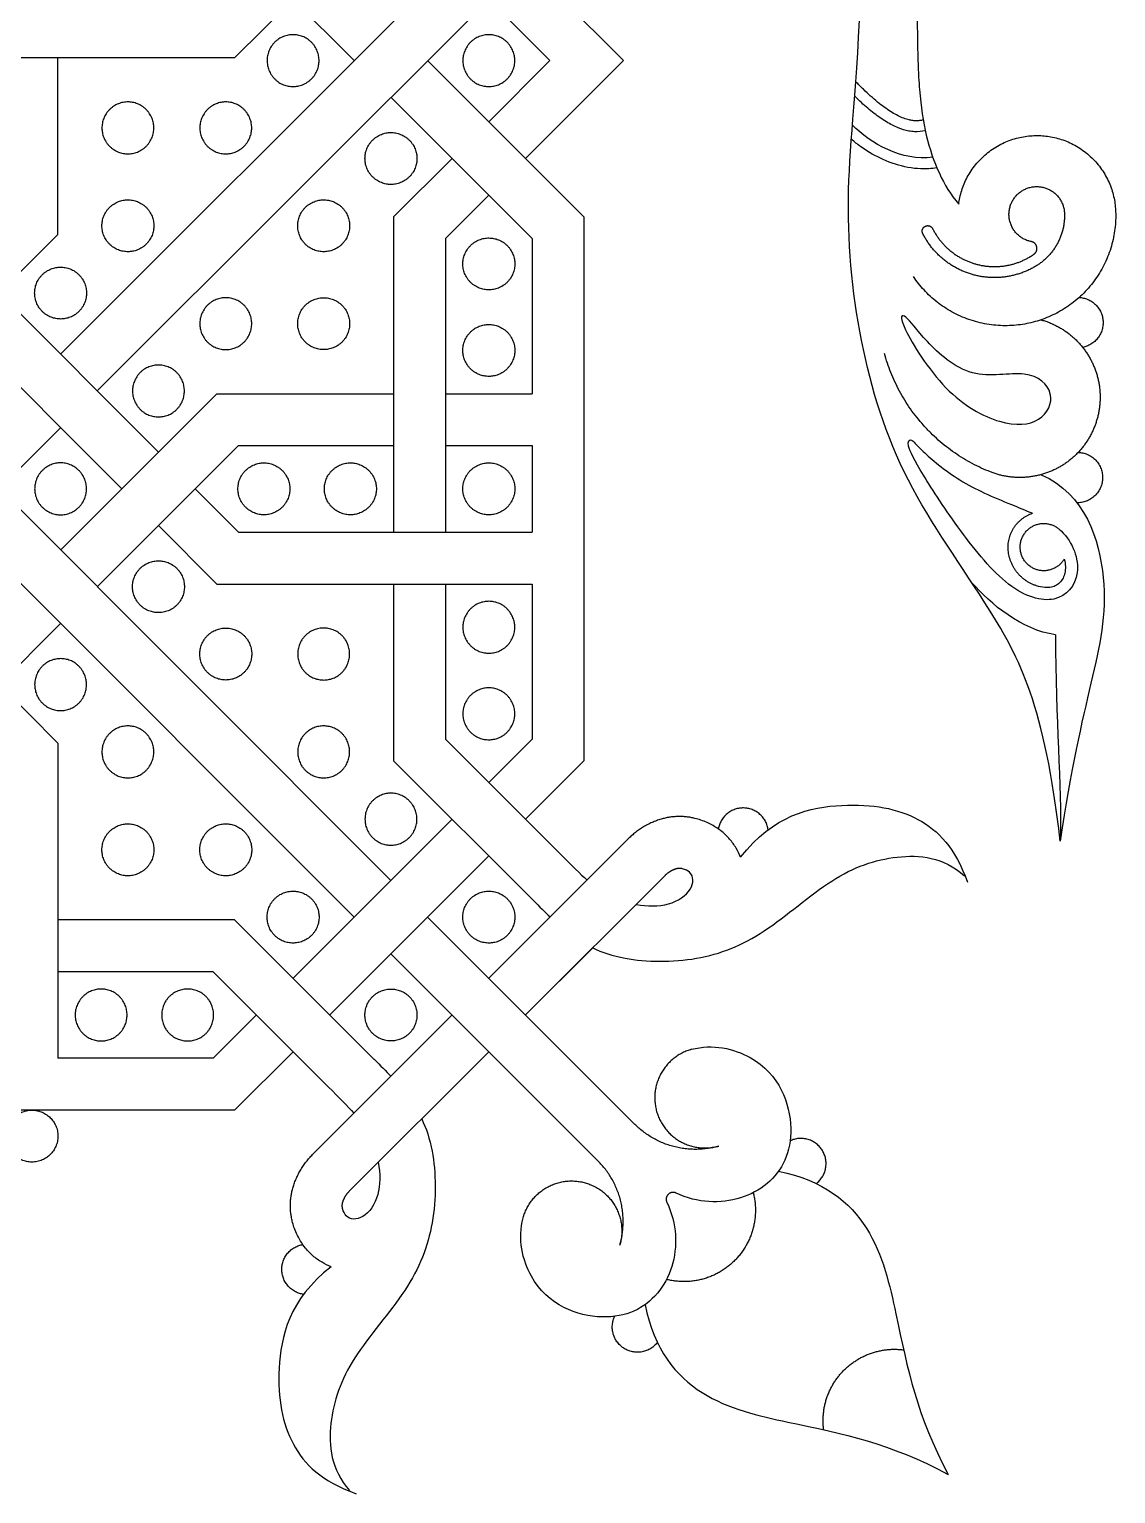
# Model space of a CAD drawing. Header units: millimetres. Extents: x -117 to 119, y -123 to 112.
# Drawn here: x -63.34 to -46.76, y 17.82 to 40.17 of the extents above; entities that cross this region are included whole.
import ezdxf

# ---------------------------------------------------------------- set-up
doc = ezdxf.new("R2010")
doc.units = ezdxf.units.MM
doc.header["$MEASUREMENT"] = 0
doc.layers.add('Layer 03', color=5, linetype='Continuous')

msp = doc.modelspace()

# ---------------------------------------------------------------- linework, layer by layer
at = {"layer": 'Layer 03'}
for p, q in [((-56.886, 41.187), (-62.862, 35.211)), ((-58.38, 39.693), (-59.874, 41.187)), ((-55.392, 39.693), (-56.886, 41.187)), ((-54.271, 39.693), (-55.765, 41.187)), ((-56.325, 40.627), (-62.302, 34.651)), ((-59.314, 40.627), (-60.206, 39.734)), ((-60.206, 39.734), (-65.016, 39.734)), ((-54.873, 37.307), (-57.259, 39.693)), ((-55.665, 36.978), (-57.82, 39.133)), ((-57.778, 37.307), (-57.778, 32.496)), ((-54.873, 37.307), (-54.873, 29.007)), ((-56.986, 36.978), (-56.986, 32.496)), ((-55.665, 36.978), (-55.665, 34.609)), ((-60.475, 34.609), (-62.862, 32.223)), ((-60.475, 34.609), (-57.778, 34.609)), ((-56.986, 34.609), (-55.665, 34.609)), ((-62.862, 34.09), (-65.29, 31.663)), ((-60.147, 33.817), (-62.302, 31.663)), ((-60.147, 33.817), (-57.778, 33.817)), ((-56.986, 33.817), (-55.665, 33.817)), ((-55.665, 33.817), (-55.665, 32.496)), ((-57.82, 27.181), (-63.796, 33.157)), ((-58.38, 26.62), (-64.356, 32.596)), ((-60.147, 32.496), (-55.665, 32.496)), ((-60.475, 31.704), (-55.665, 31.704)), ((-57.778, 31.704), (-57.778, 29.007)), ((-56.986, 31.704), (-56.986, 29.335)), ((-55.665, 31.704), (-55.665, 29.335)), ((-62.862, 31.102), (-65.016, 28.948)), ((-62.903, 29.276), (-63.796, 30.169)), ((-56.325, 28.675), (-55.665, 29.335)), ((-62.903, 29.276), (-62.903, 24.466)), ((-55.649, 26.877), (-57.778, 29.007)), ((-55.765, 28.114), (-54.873, 29.007)), ((-59.314, 25.687), (-56.886, 28.114)), ((-54.196, 27.816), (-54.794, 27.218)), ((-58.753, 25.126), (-56.325, 27.554)), ((-53.636, 27.256), (-55.765, 25.126)), ((-54.794, 27.218), (-55.392, 26.62)), ((-54.096, 23.457), (-57.259, 26.62)), ((-55.392, 26.62), (-56.325, 25.687)), ((-60.206, 26.579), (-62.903, 26.579)), ((-54.657, 22.897), (-57.82, 26.06)), ((-54.74, 26.151), (-55.765, 25.126)), ((-60.534, 25.787), (-62.903, 25.787)), ((-60.534, 24.466), (-59.874, 25.126)), ((-56.886, 25.126), (-57.82, 24.193)), ((-60.534, 24.466), (-62.903, 24.466)), ((-60.206, 23.674), (-59.314, 24.566)), ((-56.325, 24.566), (-58.455, 22.437)), ((-56.325, 24.566), (-57.35, 23.541)), ((-57.82, 24.193), (-58.417, 23.595)), ((-60.206, 23.674), (-68.506, 23.674)), ((-59.015, 22.997), (-58.417, 23.595))]:
    msp.add_line(p, q, dxfattribs=at)
for points in [[(-62.903, 37.037), (-62.903, 39.734)], [(-56.325, 38.759), (-55.392, 39.693)], [(-55.765, 38.199), (-54.271, 39.693)], [(-57.778, 37.307), (-56.886, 38.199)], [(-56.986, 36.978), (-56.325, 37.639)], [(-62.903, 37.037), (-65.29, 34.651)], [(-61.368, 33.717), (-63.796, 36.145)], [(-64.356, 35.584), (-61.928, 33.157)], [(-60.147, 32.496), (-60.808, 33.157)], [(-61.368, 32.596), (-60.475, 31.704)], [(-55.228, 27.577), (-56.986, 29.335)], [(-58.076, 24.449), (-60.206, 26.579)], [(-58.776, 24.028), (-60.534, 25.787)]]:
    msp.add_lwpolyline(points, dxfattribs=at)
for points, knots in [([(-47.603, 27.78), (-47.837, 29.85), (-48.64, 31.348), (-50.044, 33.25), (-50.712, 35.391), (-50.926, 37.732), (-50.614, 39.84), (-50.591, 43.914), (-50.589, 46.162)], [0, 0, 0, 0, 6.801744, 13.603488, 20.405231, 27.206975, 34.008719, 39.249605, 39.249605, 39.249605, 39.249605]), ([(-49.796, 46.163), (-49.796, 40.304), (-49.787, 39.074), (-49.579, 38.17), (-49.276, 37.641), (-49.153, 37.504)], [0.732575, 0.732575, 0.732575, 0.732575, 7.387414, 14.774827, 18.129846, 18.129846, 18.129846, 18.129846]), ([(-49.663, 38.622), (-49.716, 38.609), (-49.801, 38.602), (-49.941, 38.619), (-50.055, 38.655), (-50.167, 38.707), (-50.292, 38.777), (-50.453, 38.89), (-50.611, 39.025), (-50.707, 39.116), (-50.74, 39.149)], [0.024774, 0.024774, 0.024774, 0.024774, 0.335944, 0.506237, 0.82402, 1.010939, 1.207696, 1.637153, 2.122448, 2.387909, 2.387909, 2.387909, 2.387909]), ([(-49.485, 38.057), (-49.566, 38.043), (-49.715, 38.034), (-49.994, 38.067), (-50.305, 38.168), (-50.58, 38.326), (-50.734, 38.444), (-50.784, 38.488), (-50.79, 38.493)], [-0.076837, -0.076837, -0.076837, -0.076837, 0.387229, 0.768186, 1.514783, 2.229426, 2.565587, 2.61051, 2.61051, 2.61051, 2.61051]), ([(-47.614, 32.537), (-47.606, 32.53), (-47.406, 32.345), (-47.235, 31.834), (-47.642, 31.358), (-48.389, 31.587), (-49.147, 32.515), (-49.758, 33.455), (-49.969, 33.867), (-49.872, 33.939), (-49.813, 33.839), (-49.695, 33.726), (-49.577, 33.614), (-49.164, 33.263), (-48.526, 32.986), (-48.132, 32.831), (-48.027, 32.784)], [4.609209, 4.609209, 4.609209, 4.609209, 4.674413, 6.23255, 7.790688, 9.348825, 10.906963, 12.4651, 14.023238, 15.581375, 17.139513, 17.139513, 17.139513, 18.697651, 20.255788, 20.856024, 20.856024, 20.856024, 20.856024]), ([(-47.542, 32.085), (-47.532, 32.044), (-47.524, 31.991), (-47.525, 31.928), (-47.531, 31.875), (-47.541, 31.839), (-47.551, 31.815)], [4.2512982, 4.2512982, 4.2512982, 4.2512982, 4.461257, 4.5562976, 4.6182122, 4.7727654, 4.7727654, 4.7727654, 4.7727654]), ([(-47.551, 31.815), (-47.563, 31.787), (-47.593, 31.737), (-47.658, 31.681), (-47.742, 31.65), (-47.849, 31.647), (-47.925, 31.664), (-47.967, 31.678)], [4.7727654, 4.7727654, 4.7727654, 4.7727654, 4.9449033, 5.0975493, 5.2556208, 5.4474489, 5.6963627, 5.6963627, 5.6963627, 5.6963627]), ([(-52.483, 27.533), (-52.501, 27.581), (-52.549, 27.679), (-52.644, 27.812), (-52.756, 27.92), (-52.872, 28.003), (-52.982, 28.061), (-53.085, 28.101), (-53.149, 28.119), (-53.179, 28.127)], [5.293298, 5.293298, 5.293298, 5.293298, 5.587685, 5.91155, 6.215188, 6.46774, 6.721772, 6.918486, 7.096337, 7.096337, 7.096337, 7.096337]), ([(-54.74, 26.151), (-54.597, 26.083), (-54.156, 25.933), (-53.119, 25.925), (-52.132, 26.316), (-51.077, 27.275), (-50.109, 27.61), (-49.39, 27.539), (-49.066, 27.251)], [2.881398, 2.881398, 2.881398, 2.881398, 4.068585, 6.102877, 8.13717, 10.171462, 12.205755, 14.240047, 14.240047, 14.240047, 14.240047]), ([(-54.077, 26.814), (-53.904, 26.783), (-53.55, 26.779), (-53.188, 27.04), (-53.199, 27.289), (-53.326, 27.347), (-53.37, 27.358)], [2.074147, 2.074147, 2.074147, 2.074147, 3.048533, 4.064711, 5.080889, 5.519074, 5.519074, 5.519074, 5.519074]), ([(-53.23, 24.602), (-52.912, 24.689), (-51.973, 24.472), (-51.567, 23.314), (-51.987, 22.463), (-52.793, 22.204), (-53.3, 22.329), (-53.467, 22.409)], [-12.383414, -12.383414, -12.383414, -12.383414, -10.9069, -8.180175, -5.45345, -2.726725, -1.380122, -1.380122, -1.380122, -1.380122]), ([(-57.35, 23.541), (-57.282, 23.398), (-57.132, 22.957), (-57.124, 21.92), (-57.515, 20.933), (-58.474, 19.878), (-58.81, 18.91), (-58.738, 18.191), (-58.45, 17.867)], [2.881398, 2.881398, 2.881398, 2.881398, 4.068585, 6.102877, 8.13717, 10.171462, 12.205755, 14.240047, 14.240047, 14.240047, 14.240047]), ([(-58.014, 22.878), (-57.982, 22.705), (-57.978, 22.351), (-58.239, 21.989), (-58.488, 22), (-58.546, 22.126), (-58.557, 22.17)], [2.074147, 2.074147, 2.074147, 2.074147, 3.048533, 4.064711, 5.080889, 5.519074, 5.519074, 5.519074, 5.519074]), ([(-53.608, 22.268), (-53.529, 22.101), (-53.404, 21.594), (-53.663, 20.787), (-54.513, 20.368), (-55.671, 20.774), (-55.889, 21.713), (-55.801, 22.031)], [1.380122, 1.380122, 1.380122, 1.380122, 2.726725, 5.45345, 8.180175, 10.9069, 12.383414, 12.383414, 12.383414, 12.383414]), ([(-58.732, 21.284), (-58.78, 21.302), (-58.879, 21.35), (-59.011, 21.445), (-59.119, 21.557), (-59.202, 21.673), (-59.26, 21.783), (-59.3, 21.886), (-59.318, 21.95), (-59.326, 21.98)], [5.293298, 5.293298, 5.293298, 5.293298, 5.587685, 5.91155, 6.215188, 6.46774, 6.721772, 6.918486, 7.096337, 7.096337, 7.096337, 7.096337]), ([(-58.732, 21.284), (-59.381, 20.779), (-59.621, 19.641), (-59.405, 18.514), (-58.878, 18.011), (-58.351, 17.819)], [0.00002, 0.00002, 0.00002, 0.00002, 2.84332, 5.68664, 8.52996, 8.52996, 8.52996, 8.52996])]:
    msp.add_open_spline(points, degree=3, knots=knots, dxfattribs=at)
for points, weights, knots in [([(-59.314, 39.297), (-59.71, 39.297), (-59.71, 39.693), (-59.71, 40.089), (-59.314, 40.089), (-58.917, 40.089), (-58.917, 39.693), (-58.917, 39.297), (-59.314, 39.297)], [1, 0.707106781187, 1, 0.707106781187, 1, 0.707106781187, 1, 0.707106781187, 1], [0, 0, 0, 1.178097, 1.178097, 2.356194, 2.356194, 3.534292, 3.534292, 4.712389, 4.712389, 4.712389]), ([(-55.929, 39.693), (-55.929, 39.297), (-56.325, 39.297), (-56.722, 39.297), (-56.722, 39.693), (-56.722, 40.089), (-56.325, 40.089), (-55.929, 40.089), (-55.929, 39.693)], [1, 0.707106781187, 1, 0.707106781187, 1, 0.707106781187, 1, 0.707106781187, 1], [0, 0, 0, 1.178097, 1.178097, 2.356194, 2.356194, 3.534292, 3.534292, 4.712389, 4.712389, 4.712389]), ([(-61.439, 38.666), (-61.439, 38.27), (-61.835, 38.27), (-62.231, 38.27), (-62.231, 38.666), (-62.231, 39.062), (-61.835, 39.062), (-61.439, 39.062), (-61.439, 38.666)], [1, 0.707106781187, 1, 0.707106781187, 1, 0.707106781187, 1, 0.707106781187, 1], [0, 0, 0, 1.178097, 1.178097, 2.356194, 2.356194, 3.534292, 3.534292, 4.712389, 4.712389, 4.712389]), ([(-60.341, 38.27), (-60.737, 38.27), (-60.737, 38.666), (-60.737, 39.062), (-60.341, 39.062), (-59.945, 39.062), (-59.945, 38.666), (-59.945, 38.27), (-60.341, 38.27)], [1, 0.707106781187, 1, 0.707106781187, 1, 0.707106781187, 1, 0.707106781187, 1], [0, 0, 0, 1.178097, 1.178097, 2.356194, 2.356194, 3.534292, 3.534292, 4.712389, 4.712389, 4.712389]), ([(-58.216, 38.199), (-58.216, 37.803), (-57.82, 37.803), (-57.423, 37.803), (-57.423, 38.199), (-57.423, 38.595), (-57.82, 38.595), (-58.216, 38.595), (-58.216, 38.199)], [1, 0.707106781187, 1, 0.707106781187, 1, 0.707106781187, 1, 0.707106781187, 1], [0, 0, 0, 1.178097, 1.178097, 2.356194, 2.356194, 3.534292, 3.534292, 4.712389, 4.712389, 4.712389]), ([(-49.153, 37.504), (-49.008, 38.603), (-47.901, 38.548), (-46.793, 38.494), (-46.757, 37.386)], [1, 0.735419644187, 1, 0.735419644187, 1], [13.435103, 13.435103, 13.435103, 16.827139, 16.827139, 20.219175, 20.219175, 20.219175]), ([(-61.439, 37.172), (-61.439, 37.568), (-61.835, 37.568), (-62.231, 37.568), (-62.231, 37.172), (-62.231, 36.776), (-61.835, 36.776), (-61.439, 36.776), (-61.439, 37.172)], [1, 0.707106781187, 1, 0.707106781187, 1, 0.707106781187, 1, 0.707106781187, 1], [0, 0, 0, 1.178097, 1.178097, 2.356194, 2.356194, 3.534292, 3.534292, 4.712389, 4.712389, 4.712389]), ([(-59.243, 37.172), (-59.243, 36.776), (-58.847, 36.776), (-58.45, 36.776), (-58.45, 37.172), (-58.45, 37.568), (-58.847, 37.568), (-59.243, 37.568), (-59.243, 37.172)], [1, 0.707106781187, 1, 0.707106781187, 1, 0.707106781187, 1, 0.707106781187, 1], [0, 0, 0, 1.178097, 1.178097, 2.356194, 2.356194, 3.534292, 3.534292, 4.712389, 4.712389, 4.712389]), ([(-48.043, 36.93), (-48.306, 36.981), (-48.372, 37.24), (-48.439, 37.499), (-48.234, 37.671), (-48.029, 37.843), (-47.786, 37.732), (-47.543, 37.621), (-47.538, 37.354)], [1, 0.84592198846, 1, 0.84592198846, 1, 0.84592198846, 1, 0.84592198846, 1], [-3.67107, -3.67107, -3.67107, -2.767766, -2.767766, -1.864462, -1.864462, -0.961158, -0.961158, -0.057854, -0.057854, -0.057854]), ([(-46.757, 37.386), (-46.716, 36.115), (-47.926, 35.727), (-49.136, 35.339), (-49.842, 36.396)], [1, 0.798216244178, 1, 0.798216244178, 1], [0, 0, 0, 4.122969, 4.122969, 8.245937, 8.245937, 8.245937]), ([(-49.701, 37.052), (-49.739, 37.127), (-49.664, 37.165), (-49.589, 37.203), (-49.551, 37.128)], [1, 0.707106781187, 1, 0.707106781187, 1], [0, 0, 0, 0.2495236, 0.2495236, 0.4990472, 0.4990472, 0.4990472]), ([(-49.551, 37.128), (-49.343, 36.717), (-48.899, 36.59), (-48.456, 36.463), (-48.061, 36.701)], [1, 0.916703715754, 1, 0.916703715754, 1], [-7.76782, -7.76782, -7.76782, -6.088636, -6.088636, -4.409452, -4.409452, -4.409452]), ([(-56.325, 36.194), (-55.929, 36.194), (-55.929, 36.59), (-55.929, 36.986), (-56.325, 36.986), (-56.722, 36.986), (-56.722, 36.59), (-56.722, 36.194), (-56.325, 36.194)], [1, 0.707106781187, 1, 0.707106781187, 1, 0.707106781187, 1, 0.707106781187, 1], [0, 0, 0, 1.178097, 1.178097, 2.356194, 2.356194, 3.534292, 3.534292, 4.712389, 4.712389, 4.712389]), ([(-47.974, 36.557), (-48.431, 36.281), (-48.945, 36.428), (-49.459, 36.576), (-49.701, 37.052)], [1, 0.916703715996, 1, 0.916703715996, 1], [5.761706, 5.761706, 5.761706, 7.670103, 7.670103, 9.5785, 9.5785, 9.5785]), ([(-48, 36.742), (-47.945, 36.783), (-47.961, 36.85), (-47.976, 36.917), (-48.043, 36.93)], [1, 0.838347058214, 1, 0.838347058214, 1], [-4.132312, -4.132312, -4.132312, -3.901691, -3.901691, -3.6710701, -3.6710701, -3.6710701]), ([(-62.466, 36.145), (-62.466, 36.541), (-62.862, 36.541), (-63.258, 36.541), (-63.258, 36.145), (-63.258, 35.749), (-62.862, 35.749), (-62.466, 35.749), (-62.466, 36.145)], [1, 0.707106781187, 1, 0.707106781187, 1, 0.707106781187, 1, 0.707106781187, 1], [0, 0, 0, 1.178097, 1.178097, 2.356194, 2.356194, 3.534292, 3.534292, 4.712389, 4.712389, 4.712389]), ([(-60.341, 36.074), (-59.945, 36.074), (-59.945, 35.678), (-59.945, 35.282), (-60.341, 35.282), (-60.737, 35.282), (-60.737, 35.678), (-60.737, 36.074), (-60.341, 36.074)], [1, 0.707106781187, 1, 0.707106781187, 1, 0.707106781187, 1, 0.707106781187, 1], [0, 0, 0, 1.178097, 1.178097, 2.356194, 2.356194, 3.534292, 3.534292, 4.712389, 4.712389, 4.712389]), ([(-58.847, 36.074), (-59.243, 36.074), (-59.243, 35.678), (-59.243, 35.282), (-58.847, 35.282), (-58.45, 35.282), (-58.45, 35.678), (-58.45, 36.074), (-58.847, 36.074)], [1, 0.707106781187, 1, 0.707106781187, 1, 0.707106781187, 1, 0.707106781187, 1], [0, 0, 0, 1.178097, 1.178097, 2.356194, 2.356194, 3.534292, 3.534292, 4.712389, 4.712389, 4.712389]), ([(-47.315, 36.078), (-46.974, 36.062), (-46.95, 35.721), (-46.925, 35.381), (-47.26, 35.316)], [1, 0.748316492691, 1, 0.748316492691, 1], [3.563381, 3.563381, 3.563381, 4.619666, 4.619666, 5.67595, 5.67595, 5.67595]), ([(-56.325, 34.873), (-55.929, 34.873), (-55.929, 35.27), (-55.929, 35.666), (-56.325, 35.666), (-56.722, 35.666), (-56.722, 35.27), (-56.722, 34.873), (-56.325, 34.873)], [1, 0.707106781187, 1, 0.707106781187, 1, 0.707106781187, 1, 0.707106781187, 1], [0, 0, 0, 1.178097, 1.178097, 2.356194, 2.356194, 3.534292, 3.534292, 4.712389, 4.712389, 4.712389]), ([(-47.897, 35.737), (-47.389, 35.598), (-47.14, 35.133), (-46.891, 34.669), (-47.057, 34.169), (-47.223, 33.668), (-47.7, 33.445), (-48.178, 33.222), (-48.668, 33.415)], [1, 0.918601760997, 1, 0.918601760997, 1, 0.918601760997, 1, 0.918601760997, 1], [13.647256, 13.647256, 13.647256, 15.531741, 15.531741, 17.416226, 17.416226, 19.300711, 19.300711, 21.185196, 21.185196, 21.185196]), ([(-61.368, 35.047), (-60.972, 35.047), (-60.972, 34.651), (-60.972, 34.255), (-61.368, 34.255), (-61.764, 34.255), (-61.764, 34.651), (-61.764, 35.047), (-61.368, 35.047)], [1, 0.707106781187, 1, 0.707106781187, 1, 0.707106781187, 1, 0.707106781187, 1], [0, 0, 0, 1.178097, 1.178097, 2.356194, 2.356194, 3.534292, 3.534292, 4.712389, 4.712389, 4.712389]), ([(-63.258, 33.157), (-63.258, 33.553), (-62.862, 33.553), (-62.466, 33.553), (-62.466, 33.157), (-62.466, 32.761), (-62.862, 32.761), (-63.258, 32.761), (-63.258, 33.157)], [1, 0.707106781187, 1, 0.707106781187, 1, 0.707106781187, 1, 0.707106781187, 1], [0, 0, 0, 1.178097, 1.178097, 2.356194, 2.356194, 3.534292, 3.534292, 4.712389, 4.712389, 4.712389]), ([(-59.363, 33.157), (-59.363, 33.553), (-59.759, 33.553), (-60.155, 33.553), (-60.155, 33.157), (-60.155, 32.761), (-59.759, 32.761), (-59.363, 32.761), (-59.363, 33.157)], [1, 0.707106781187, 1, 0.707106781187, 1, 0.707106781187, 1, 0.707106781187, 1], [0, 0, 0, 1.178097, 1.178097, 2.356194, 2.356194, 3.534292, 3.534292, 4.712389, 4.712389, 4.712389]), ([(-58.042, 33.157), (-58.042, 33.553), (-58.438, 33.553), (-58.835, 33.553), (-58.835, 33.157), (-58.835, 32.761), (-58.438, 32.761), (-58.042, 32.761), (-58.042, 33.157)], [1, 0.707106781187, 1, 0.707106781187, 1, 0.707106781187, 1, 0.707106781187, 1], [0, 0, 0, 1.178097, 1.178097, 2.356194, 2.356194, 3.534292, 3.534292, 4.712389, 4.712389, 4.712389]), ([(-55.929, 33.157), (-55.929, 33.553), (-56.325, 33.553), (-56.722, 33.553), (-56.722, 33.157), (-56.722, 32.761), (-56.325, 32.761), (-55.929, 32.761), (-55.929, 33.157)], [1, 0.707106781187, 1, 0.707106781187, 1, 0.707106781187, 1, 0.707106781187, 1], [0, 0, 0, 1.178097, 1.178097, 2.356194, 2.356194, 3.534292, 3.534292, 4.712389, 4.712389, 4.712389]), ([(-47.329, 33.713), (-46.947, 33.702), (-46.956, 33.32), (-46.965, 32.938), (-47.347, 32.944)], [1, 0.709475819814, 1, 0.709475819814, 1], [3.550194, 3.550194, 3.550194, 4.689153, 4.689153, 5.828111, 5.828111, 5.828111]), ([(-47.542, 32.085), (-47.671, 31.866), (-47.92, 31.913), (-48.17, 31.96), (-48.21, 32.211), (-48.249, 32.462), (-48.027, 32.584), (-47.804, 32.706), (-47.614, 32.537)], [1, 0.817584781509, 1, 0.817584781509, 1, 0.817584781509, 1, 0.817584781509, 1], [0.938169, 0.938169, 0.938169, 1.775819, 1.775819, 2.61347, 2.61347, 3.45112, 3.45112, 4.28877, 4.28877, 4.28877]), ([(-61.368, 31.267), (-60.972, 31.267), (-60.972, 31.663), (-60.972, 32.059), (-61.368, 32.059), (-61.764, 32.059), (-61.764, 31.663), (-61.764, 31.267), (-61.368, 31.267)], [1, 0.707106781187, 1, 0.707106781187, 1, 0.707106781187, 1, 0.707106781187, 1], [0, 0, 0, 1.178097, 1.178097, 2.356194, 2.356194, 3.534292, 3.534292, 4.712389, 4.712389, 4.712389]), ([(-56.325, 31.44), (-55.929, 31.44), (-55.929, 31.044), (-55.929, 30.648), (-56.325, 30.648), (-56.722, 30.648), (-56.722, 31.044), (-56.722, 31.44), (-56.325, 31.44)], [1, 0.707106781187, 1, 0.707106781187, 1, 0.707106781187, 1, 0.707106781187, 1], [0, 0, 0, 1.178097, 1.178097, 2.356194, 2.356194, 3.534292, 3.534292, 4.712389, 4.712389, 4.712389]), ([(-60.341, 30.239), (-59.945, 30.239), (-59.945, 30.636), (-59.945, 31.032), (-60.341, 31.032), (-60.737, 31.032), (-60.737, 30.636), (-60.737, 30.239), (-60.341, 30.239)], [1, 0.707106781187, 1, 0.707106781187, 1, 0.707106781187, 1, 0.707106781187, 1], [0, 0, 0, 1.178097, 1.178097, 2.356194, 2.356194, 3.534292, 3.534292, 4.712389, 4.712389, 4.712389]), ([(-58.847, 30.239), (-59.243, 30.239), (-59.243, 30.636), (-59.243, 31.032), (-58.847, 31.032), (-58.45, 31.032), (-58.45, 30.636), (-58.45, 30.239), (-58.847, 30.239)], [1, 0.707106781187, 1, 0.707106781187, 1, 0.707106781187, 1, 0.707106781187, 1], [0, 0, 0, 1.178097, 1.178097, 2.356194, 2.356194, 3.534292, 3.534292, 4.712389, 4.712389, 4.712389]), ([(-62.466, 30.169), (-62.466, 29.772), (-62.862, 29.772), (-63.258, 29.772), (-63.258, 30.169), (-63.258, 30.565), (-62.862, 30.565), (-62.466, 30.565), (-62.466, 30.169)], [1, 0.707106781187, 1, 0.707106781187, 1, 0.707106781187, 1, 0.707106781187, 1], [0, 0, 0, 1.178097, 1.178097, 2.356194, 2.356194, 3.534292, 3.534292, 4.712389, 4.712389, 4.712389]), ([(-56.325, 30.119), (-55.929, 30.119), (-55.929, 29.723), (-55.929, 29.327), (-56.325, 29.327), (-56.722, 29.327), (-56.722, 29.723), (-56.722, 30.119), (-56.325, 30.119)], [1, 0.707106781187, 1, 0.707106781187, 1, 0.707106781187, 1, 0.707106781187, 1], [0, 0, 0, 1.178097, 1.178097, 2.356194, 2.356194, 3.534292, 3.534292, 4.712389, 4.712389, 4.712389]), ([(-61.439, 29.142), (-61.439, 28.745), (-61.835, 28.745), (-62.231, 28.745), (-62.231, 29.142), (-62.231, 29.538), (-61.835, 29.538), (-61.439, 29.538), (-61.439, 29.142)], [1, 0.707106781187, 1, 0.707106781187, 1, 0.707106781187, 1, 0.707106781187, 1], [0, 0, 0, 1.178097, 1.178097, 2.356194, 2.356194, 3.534292, 3.534292, 4.712389, 4.712389, 4.712389]), ([(-59.243, 29.142), (-59.243, 29.538), (-58.847, 29.538), (-58.45, 29.538), (-58.45, 29.142), (-58.45, 28.745), (-58.847, 28.745), (-59.243, 28.745), (-59.243, 29.142)], [1, 0.707106781187, 1, 0.707106781187, 1, 0.707106781187, 1, 0.707106781187, 1], [0, 0, 0, 1.178097, 1.178097, 2.356194, 2.356194, 3.534292, 3.534292, 4.712389, 4.712389, 4.712389]), ([(-58.216, 28.114), (-58.216, 28.511), (-57.82, 28.511), (-57.423, 28.511), (-57.423, 28.114), (-57.423, 27.718), (-57.82, 27.718), (-58.216, 27.718), (-58.216, 28.114)], [1, 0.707106781187, 1, 0.707106781187, 1, 0.707106781187, 1, 0.707106781187, 1], [0, 0, 0, 1.178097, 1.178097, 2.356194, 2.356194, 3.534292, 3.534292, 4.712389, 4.712389, 4.712389]), ([(-52.062, 27.953), (-52.105, 28.28), (-52.436, 28.286), (-52.767, 28.292), (-52.822, 27.966)], [1, 0.758341715334, 1, 0.758341715334, 1], [0.761501, 0.761501, 0.761501, 1.795583, 1.795583, 2.829665, 2.829665, 2.829665]), ([(-61.439, 27.647), (-61.439, 28.044), (-61.835, 28.044), (-62.231, 28.044), (-62.231, 27.647), (-62.231, 27.251), (-61.835, 27.251), (-61.439, 27.251), (-61.439, 27.647)], [1, 0.707106781187, 1, 0.707106781187, 1, 0.707106781187, 1, 0.707106781187, 1], [0, 0, 0, 1.178097, 1.178097, 2.356194, 2.356194, 3.534292, 3.534292, 4.712389, 4.712389, 4.712389]), ([(-60.341, 28.044), (-60.737, 28.044), (-60.737, 27.647), (-60.737, 27.251), (-60.341, 27.251), (-59.945, 27.251), (-59.945, 27.647), (-59.945, 28.044), (-60.341, 28.044)], [1, 0.707106781187, 1, 0.707106781187, 1, 0.707106781187, 1, 0.707106781187, 1], [0, 0, 0, 1.178097, 1.178097, 2.356194, 2.356194, 3.534292, 3.534292, 4.712389, 4.712389, 4.712389]), ([(-59.314, 27.017), (-59.71, 27.017), (-59.71, 26.62), (-59.71, 26.224), (-59.314, 26.224), (-58.917, 26.224), (-58.917, 26.62), (-58.917, 27.017), (-59.314, 27.017)], [1, 0.707106781187, 1, 0.707106781187, 1, 0.707106781187, 1, 0.707106781187, 1], [0, 0, 0, 1.178097, 1.178097, 2.356194, 2.356194, 3.534292, 3.534292, 4.712389, 4.712389, 4.712389]), ([(-55.929, 26.62), (-55.929, 27.017), (-56.325, 27.017), (-56.722, 27.017), (-56.722, 26.62), (-56.722, 26.224), (-56.325, 26.224), (-55.929, 26.224), (-55.929, 26.62)], [1, 0.707106781187, 1, 0.707106781187, 1, 0.707106781187, 1, 0.707106781187, 1], [0, 0, 0, 1.178097, 1.178097, 2.356194, 2.356194, 3.534292, 3.534292, 4.712389, 4.712389, 4.712389]), ([(-62.639, 25.126), (-62.639, 25.522), (-62.243, 25.522), (-61.847, 25.522), (-61.847, 25.126), (-61.847, 24.73), (-62.243, 24.73), (-62.639, 24.73), (-62.639, 25.126)], [1, 0.707106781187, 1, 0.707106781187, 1, 0.707106781187, 1, 0.707106781187, 1], [0, 0, 0, 1.178097, 1.178097, 2.356194, 2.356194, 3.534292, 3.534292, 4.712389, 4.712389, 4.712389]), ([(-61.319, 25.126), (-61.319, 25.522), (-60.922, 25.522), (-60.526, 25.522), (-60.526, 25.126), (-60.526, 24.73), (-60.922, 24.73), (-61.319, 24.73), (-61.319, 25.126)], [1, 0.707106781187, 1, 0.707106781187, 1, 0.707106781187, 1, 0.707106781187, 1], [0, 0, 0, 1.178097, 1.178097, 2.356194, 2.356194, 3.534292, 3.534292, 4.712389, 4.712389, 4.712389]), ([(-57.423, 25.126), (-57.423, 25.522), (-57.82, 25.522), (-58.216, 25.522), (-58.216, 25.126), (-58.216, 24.73), (-57.82, 24.73), (-57.423, 24.73), (-57.423, 25.126)], [1, 0.707106781187, 1, 0.707106781187, 1, 0.707106781187, 1, 0.707106781187, 1], [0, 0, 0, 1.178097, 1.178097, 2.356194, 2.356194, 3.534292, 3.534292, 4.712389, 4.712389, 4.712389]), ([(-53.23, 24.602), (-53.537, 24.517), (-53.694, 24.239), (-53.85, 23.962), (-53.764, 23.655), (-53.677, 23.348), (-53.399, 23.193), (-53.12, 23.038), (-52.814, 23.126)], [1, 0.923390814297, 1, 0.923390814297, 1, 0.923390814297, 1, 0.923390814297, 1], [0, 0, 0, 1.143307, 1.143307, 2.286615, 2.286615, 3.429922, 3.429922, 4.573229, 4.573229, 4.573229]), ([(-63.019, 23.558), (-63.299, 23.838), (-63.58, 23.558), (-63.86, 23.278), (-63.58, 22.997), (-63.299, 22.717), (-63.019, 22.997), (-62.739, 23.278), (-63.019, 23.558)], [1, 0.707106781187, 1, 0.707106781187, 1, 0.707106781187, 1, 0.707106781187, 1], [0, 0, 0, 1.178097, 1.178097, 2.356194, 2.356194, 3.534292, 3.534292, 4.712389, 4.712389, 4.712389]), ([(-51.327, 22.553), (-51.054, 22.764), (-51.234, 23.058), (-51.414, 23.353), (-51.726, 23.205)], [1, 0.744327280731, 1, 0.744327280731, 1], [3.006765, 3.006765, 3.006765, 4.071779, 4.071779, 5.136792, 5.136792, 5.136792]), ([(-55.801, 22.031), (-55.716, 22.338), (-55.438, 22.495), (-55.161, 22.651), (-54.854, 22.564), (-54.547, 22.478), (-54.392, 22.2), (-54.237, 21.921), (-54.325, 21.615)], [1, 0.923390814297, 1, 0.923390814297, 1, 0.923390814297, 1, 0.923390814297, 1], [0, 0, 0, 1.143307, 1.143307, 2.286615, 2.286615, 3.429922, 3.429922, 4.573229, 4.573229, 4.573229]), ([(-53.467, 22.409), (-53.535, 22.441), (-53.587, 22.388), (-53.64, 22.335), (-53.608, 22.268)], [1, 0.817252585791, 1, 0.817252585791, 1], [-1.3801216, -1.3801216, -1.3801216, -1.134454, -1.134454, -0.8887864, -0.8887864, -0.8887864]), ([(-52.289, 22.414), (-52.137, 21.814), (-52.575, 21.376), (-53.013, 20.937), (-53.614, 21.09)], [1, 0.869391847362, 1, 0.869391847362, 1], [5.369621, 5.369621, 5.369621, 7.503133, 7.503133, 9.636644, 9.636644, 9.636644]), ([(-59.152, 20.862), (-59.48, 20.906), (-59.486, 21.237), (-59.491, 21.567), (-59.165, 21.623)], [1, 0.758341715334, 1, 0.758341715334, 1], [0.761501, 0.761501, 0.761501, 1.795583, 1.795583, 2.829665, 2.829665, 2.829665]), ([(-53.752, 20.128), (-53.963, 19.854), (-54.257, 20.035), (-54.552, 20.215), (-54.404, 20.527)], [1, 0.744327280731, 1, 0.744327280731, 1], [3.006765, 3.006765, 3.006765, 4.071779, 4.071779, 5.136792, 5.136792, 5.136792]), ([(-51.214, 18.795), (-51.282, 19.326), (-50.904, 19.704), (-50.525, 20.083), (-49.994, 20.015)], [1, 0.897564851907, 1, 0.897564851907, 1], [12.102726, 12.102726, 12.102726, 13.987542, 13.987542, 15.872358, 15.872358, 15.872358])]:
    msp.add_rational_spline(points, weights, degree=2, knots=knots, dxfattribs=at)
for points, degree in [([(-49.695, 38.787), (-50.064, 38.686), (-50.724, 39.371)], 2), ([(-49.548, 38.217), (-50.014, 38.154), (-50.507, 38.432), (-50.774, 38.708)], 3), ([(-47.755, 34.608), (-47.721, 34.464), (-47.866, 34.147), (-48.486, 34.099), (-49.372, 34.584), (-50.11, 35.768), (-49.984, 35.862), (-49.708, 35.445), (-48.971, 34.781), (-48.073, 35.01), (-47.79, 34.752), (-47.755, 34.608)], 3), ([(-47.895, 33.373), (-47.218, 33.076), (-46.789, 31.678), (-47.099, 30.329), (-47.445, 28.88), (-47.603, 27.78)], 3), ([(-47.674, 30.929), (-48.194, 31.005), (-48.662, 31.393), (-48.956, 31.729)], 3), ([(-47.674, 30.929), (-47.675, 29.61), (-47.581, 28.664), (-47.603, 27.78)], 3), ([(-52.483, 27.533), (-51.978, 28.182), (-50.84, 28.422), (-49.713, 28.206), (-49.21, 27.679), (-49.018, 27.152)], 3), ([(-55.228, 27.577), (-55.054, 27.403), (-54.931, 27.28), (-54.826, 27.186)], 3), ([(-55.649, 26.877), (-55.552, 26.78), (-55.468, 26.697), (-55.39, 26.622)], 3), ([(-58.077, 24.45), (-57.98, 24.353), (-57.896, 24.269), (-57.821, 24.191)], 3), ([(-58.776, 24.029), (-58.602, 23.855), (-58.479, 23.732), (-58.386, 23.626)], 3), ([(-51.903, 22.742), (-50.529, 22.46), (-50.062, 20.391), (-49.795, 19.012), (-49.313, 18.114)], 3), ([(-53.941, 20.704), (-53.66, 19.33), (-51.591, 18.863), (-50.211, 18.596), (-49.313, 18.114)], 3)]:
    msp.add_open_spline(points, degree=degree, dxfattribs=at)
for points, weights in [([(-47.538, 37.354), (-47.524, 36.829), (-47.974, 36.557)], [1, 0.864429367485, 1]), ([(-48.061, 36.701), (-48.03, 36.72), (-48, 36.742)], [1, 0.998780742574, 1]), ([(-48.668, 33.415), (-49.931, 33.912), (-50.285, 35.222)], [1, 0.893259355546, 1]), ([(-48.398, 32.239), (-48.419, 32.652), (-48.027, 32.784)], [1, 0.796869562943, 1]), ([(-47.967, 31.678), (-48.376, 31.81), (-48.398, 32.239)], [1, 0.823581630521, 1]), ([(-53.696, 28.115), (-53.984, 28.029), (-54.196, 27.816)], [1, 0.969530076655, 1]), ([(-53.179, 28.127), (-53.439, 28.191), (-53.696, 28.115)], [1, 0.964667478287, 1]), ([(-53.469, 27.355), (-53.565, 27.327), (-53.636, 27.256)], [1, 0.969530076655, 1]), ([(-53.37, 27.358), (-53.42, 27.37), (-53.469, 27.355)], [1, 0.964667478287, 1]), ([(-52.814, 23.126), (-53.553, 22.914), (-54.096, 23.457)], [1, 0.861458692003, 1]), ([(-59.314, 22.496), (-59.228, 22.784), (-59.015, 22.997)], [1, 0.969530076655, 1]), ([(-54.325, 21.615), (-54.113, 22.354), (-54.657, 22.897)], [1, 0.861458729548, 1]), ([(-59.326, 21.98), (-59.39, 22.24), (-59.314, 22.496)], [1, 0.964667478287, 1]), ([(-58.555, 22.27), (-58.526, 22.366), (-58.455, 22.437)], [1, 0.969530219413, 1]), ([(-58.557, 22.17), (-58.569, 22.22), (-58.555, 22.27)], [1, 0.964667478287, 1])]:
    msp.add_rational_spline(points, weights, degree=2, dxfattribs=at)

doc.saveas('drawing.dxf')
